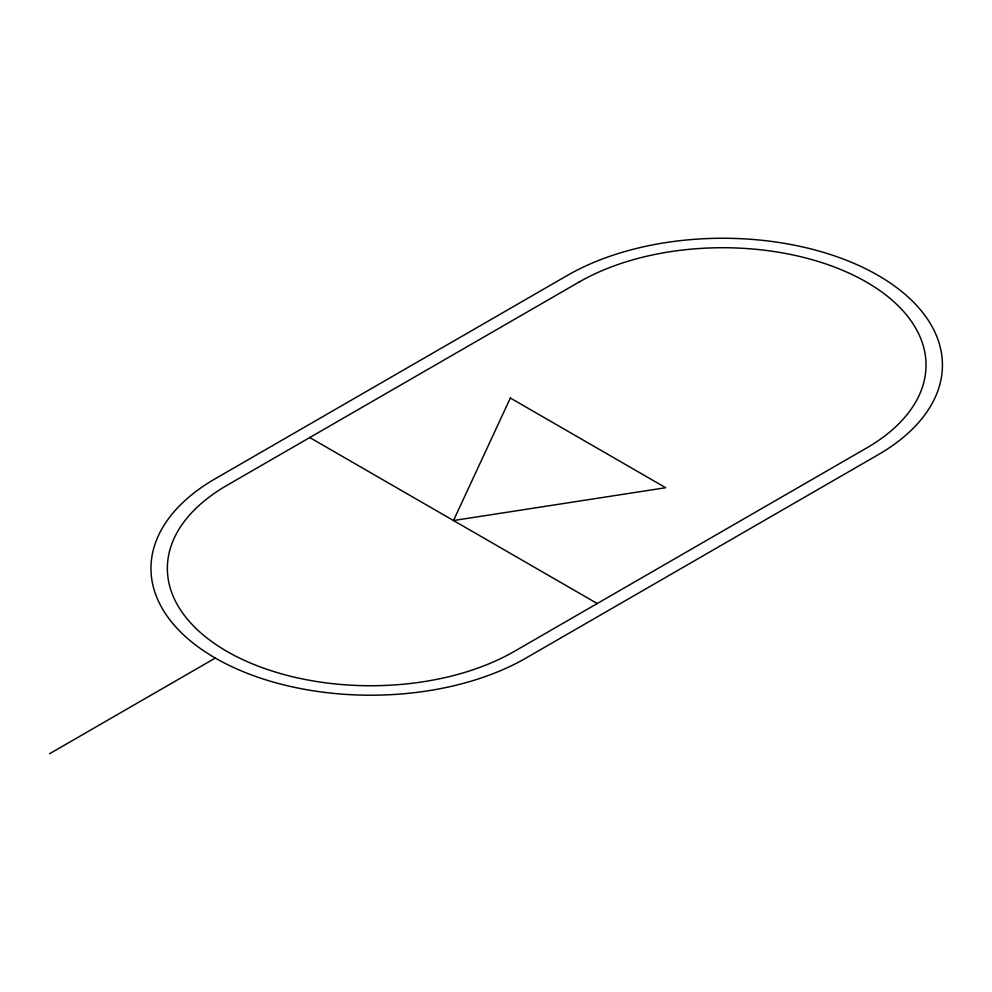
<?xml version="1.0" encoding="UTF-8"?>
<svg xmlns="http://www.w3.org/2000/svg" width="992" height="992" viewBox="0 0 992 992"><rect width="100%" height="100%" fill="white"/><g stroke="black" fill="none" stroke-linecap="round" stroke-linejoin="round"><path stroke-width="1.49" d="M49.6 753.722L215.301 658.056A219.691 126.84 0 0 0 525.983 658.056L878.094 454.77A219.691 126.84 0 0 0 878.094 275.404A219.691 126.84 0 0 0 567.412 275.404L215.301 478.69A219.691 126.84 0 0 0 215.301 658.056M309.752 437.559L597.234 603.533M510.347 398.028L453.493 520.54L665.694 487.717L510.347 398.028M579.006 282.1L226.895 485.386A203.286 117.366 0 0 0 226.895 651.36A203.286 117.366 0 0 0 514.389 651.36L866.487 448.074A203.286 117.366 0 0 0 866.487 282.1A203.286 117.366 0 0 0 579.006 282.1"/></g></svg>
